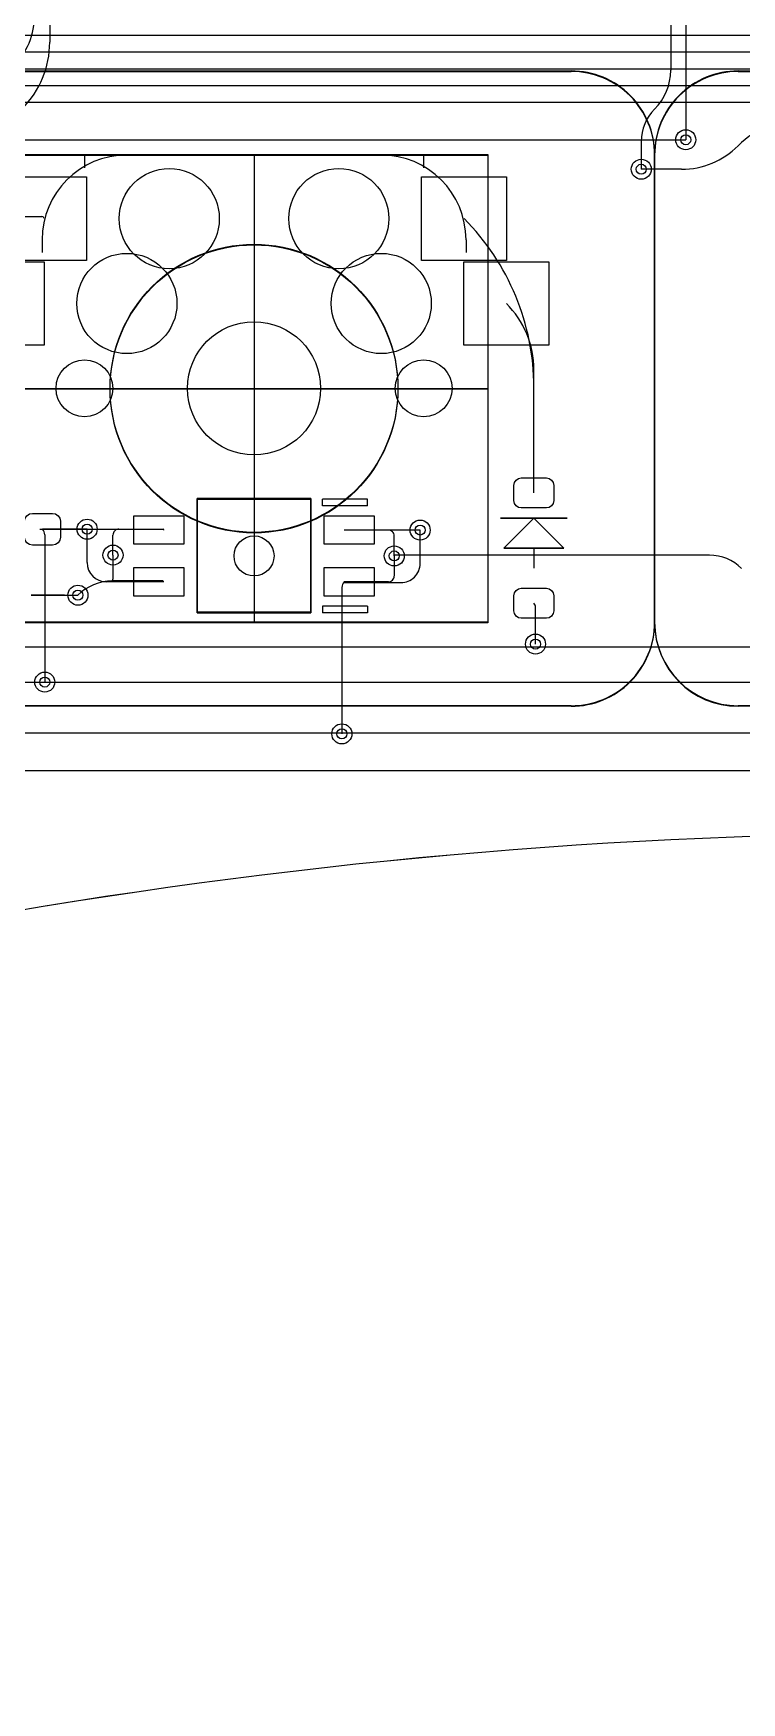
# Model space of a CAD drawing. Header units: millimetres. Extents: x -220 to 263, y -14 to 135.
# Drawn here: x 108.58 to 129.8, y -11.8 to 38.17 of the extents above; entities that cross this region are included whole.
import ezdxf

# ---------------------------------------------------------------- set-up
doc = ezdxf.new("R2010")
doc.units = ezdxf.units.MM
doc.layers.get('0').update_dxf_attribs({"color": 96, "lineweight": 25, "true_color": 0x008000})
for name, color, linetype, lineweight, true_color in [('livello 10', 6, 'Continuous', 25, 0xff00ff), ('livello 11', 30, 'Continuous', 25, 0xff7f00), ('livello 7', 6, 'Continuous', 25, 0xff00ff), ('livello 8', 18, 'Continuous', 25, 0x000000), ('livello 9', 18, 'Continuous', 25, 0x000000)]:
    doc.layers.add(name, color=color, linetype=linetype, lineweight=lineweight, true_color=true_color)

msp = doc.modelspace()

# ---------------------------------------------------------------- linework, layer by layer
msp.add_arc((135.898, -152.987), 167.216, 80.73541, 122.39677)
at = {"layer": 'livello 10', "color": 6, "true_color": 0xff00ff, "flags": 128}
for points in [[(108.192, 34.541), (122.191, 34.541)], [(122.191, 34.541), (122.191, 20.541)], [(122.191, 20.541), (108.192, 20.541)]]:
    msp.add_lwpolyline(points, dxfattribs=at)
at = {"layer": 'livello 10'}
msp.add_arc((135.898, -152.987), 167.216, 80.73541, 122.39677, dxfattribs=at)
at = {"layer": 'livello 11', "color": 250, "true_color": 0x3d3d3d, "flags": 128}
for points in [[(105.81, 37.024), (119.809, 37.024)], [(110.692, 37.024), (124.691, 37.024)], [(129.691, 37.024), (143.69, 37.024)], [(108.192, 34.524), (122.191, 34.524)], [(115.192, 34.524), (115.192, 20.524)], [(122.191, 34.524), (122.191, 20.525)], [(127.191, 20.525), (127.191, 34.524)], [(127.191, 34.524), (127.191, 20.525)], [(108.192, 27.524), (122.191, 27.524)], [(122.191, 20.525), (108.192, 20.525)], [(119.809, 18.025), (105.81, 18.025)], [(124.691, 18.025), (110.692, 18.025)], [(143.69, 18.025), (129.691, 18.025)]]:
    msp.add_lwpolyline(points, dxfattribs=at)
for points in [[(127.191, 34.524, 0.414225), (124.691, 37.024)], [(129.691, 37.024, 0.414214), (127.191, 34.524)], [(124.691, 18.025, 0.414214), (127.191, 20.525)], [(127.191, 20.525, 0.414202), (129.691, 18.025)]]:
    msp.add_lwpolyline(points, format="xyb", dxfattribs=at)
at = {"layer": 'livello 11', "color": 250, "true_color": 0x2f2d31, "flags": 128}
for points in [[(108.192, 34.541), (122.191, 34.541)], [(122.191, 34.541), (122.191, 20.541)], [(113.492, 20.825), (113.492, 24.225)], [(113.492, 24.225), (116.892, 24.225)], [(116.892, 24.225), (113.492, 24.225)], [(113.492, 24.225), (113.492, 20.825)], [(116.892, 24.225), (116.892, 20.825)], [(116.892, 20.825), (116.892, 24.225)], [(122.191, 20.541), (108.192, 20.541)], [(116.892, 20.825), (113.492, 20.825)], [(113.492, 20.825), (116.892, 20.825)]]:
    msp.add_lwpolyline(points, dxfattribs=at)
at = {"layer": 'livello 11', "color": 139, "true_color": 0x174d58, "flags": 128}
msp.add_lwpolyline([(111.382, 34.526, 0.414202), (108.842, 31.986)], format="xyb", dxfattribs=at)
at = {"layer": 'livello 11', "color": 168, "true_color": 0x0d115e, "flags": 128}
for points in [[(119.002, 34.526), (110.112, 34.526)], [(110.112, 34.526), (110.112, 34.145)], [(121.542, 31.986), (121.542, 31.605)], [(124.573, 23.66), (122.573, 23.66)], [(123.573, 23.66), (122.673, 22.76)], [(124.473, 22.76), (123.573, 23.66)], [(122.673, 22.76), (124.473, 22.76)], [(123.573, 22.76), (123.573, 22.16)], [(118.592, 21.024), (117.242, 21.024)], [(117.242, 21.024), (117.242, 20.825)], [(118.592, 21.024), (118.592, 20.825)], [(118.592, 20.825), (117.242, 20.825)]]:
    msp.add_lwpolyline(points, dxfattribs=at)
at = {"layer": 'livello 11', "color": 139, "true_color": 0x174d58, "flags": 128}
for points in [[(111.382, 34.526), (120.272, 34.526)], [(120.272, 34.526), (120.272, 34.145)], [(108.842, 31.986), (108.842, 31.605)], [(118.592, 24.225), (117.242, 24.225)], [(117.242, 24.024), (117.242, 24.225)], [(118.592, 24.024), (117.242, 24.024)], [(118.592, 24.024), (118.592, 24.225)], [(122.573, 23.66), (124.573, 23.66)], [(122.673, 22.76), (123.573, 23.66)], [(123.573, 23.66), (124.473, 22.76)], [(124.473, 22.76), (122.673, 22.76)], [(123.573, 22.76), (123.573, 22.16)]]:
    msp.add_lwpolyline(points, dxfattribs=at)
at = {"layer": 'livello 11', "color": 168, "true_color": 0x0d115e, "flags": 128}
msp.add_lwpolyline([(121.542, 31.986, 0.414202), (119.002, 34.526)], format="xyb", dxfattribs=at)
at = {"layer": 'livello 11', "color": 250, "true_color": 0x2f2d31, "flags": 128}
msp.add_lwpolyline([(162.819, 12.048, 0.183811), (46.307, -11.796)], format="xyb", dxfattribs=at)
at = {"layer": 'livello 11', "color": 250, "true_color": 0x3d3d3d}
msp.add_circle((115.192, 27.524), 4.311, dxfattribs=at)
at = {"layer": 'livello 7', "color": 6, "true_color": 0xff00ff, "flags": 128}
for points in [[(105.81, 37.041), (119.809, 37.041)], [(110.692, 37.041), (124.691, 37.041)], [(129.691, 37.041), (143.69, 37.041)], [(108.192, 34.541), (122.191, 34.541)], [(115.192, 34.541), (115.192, 20.541)], [(122.191, 34.541), (122.191, 20.541)], [(127.191, 20.541), (127.191, 34.541)], [(127.191, 34.541), (127.191, 20.541)], [(108.192, 27.541), (122.191, 27.541)], [(113.492, 20.841), (113.492, 24.241)], [(113.492, 24.241), (116.892, 24.241)], [(116.892, 24.241), (113.492, 24.241)], [(113.492, 24.241), (113.492, 20.841)], [(116.892, 24.241), (116.892, 20.841)], [(116.892, 20.841), (116.892, 24.241)], [(122.191, 20.541), (108.192, 20.541)], [(116.892, 20.841), (113.492, 20.841)], [(113.492, 20.841), (116.892, 20.841)], [(119.809, 18.041), (105.81, 18.041)], [(124.691, 18.041), (110.692, 18.041)], [(143.69, 18.041), (129.691, 18.041)]]:
    msp.add_lwpolyline(points, dxfattribs=at)
for points in [[(127.191, 34.541, 0.414225), (124.691, 37.041)], [(129.691, 37.041, 0.414214), (127.191, 34.541)], [(124.691, 18.041, 0.414214), (127.191, 20.541)], [(127.191, 20.541, 0.414202), (129.691, 18.041)]]:
    msp.add_lwpolyline(points, format="xyb", dxfattribs=at)
at = {"layer": 'livello 7', "color": 6, "true_color": 0xff00ff}
msp.add_circle((115.192, 27.541), 4.311, dxfattribs=at)
at = {"layer": 'livello 8', "color": 163, "true_color": 0x4d7fc4, "flags": 128}
for points in [[(127.673, 64.199), (127.673, 37.062)], [(109.073, 46.466), (109.073, 37.901)], [(128.123, 46.466), (128.123, 34.982)], [(126.791, 34.933), (126.791, 34.099)], [(120.207, 31.371), (120.207, 33.871), (122.757, 33.871), (122.757, 31.371), (120.207, 31.371)], [(106.357, 28.831), (106.357, 31.331), (108.907, 31.331), (108.907, 28.831), (106.357, 28.831)], [(123.573, 24.41), (123.573, 27.572)], [(123.948, 24.86), (124.034, 24.843), (124.107, 24.794), (124.156, 24.721), (124.173, 24.635), (124.173, 24.185), (124.156, 24.099), (124.107, 24.026), (124.034, 23.977), (123.948, 23.96), (123.198, 23.96), (123.112, 23.977), (123.039, 24.026), (122.99, 24.099), (122.973, 24.185), (122.973, 24.635), (122.99, 24.721), (123.039, 24.794), (123.112, 24.843), (123.198, 24.86), (123.948, 24.86)], [(109.392, 23.087), (109.374, 22.996), (109.322, 22.919), (109.245, 22.868), (109.154, 22.85), (108.554, 22.85), (108.463, 22.868), (108.386, 22.919), (108.335, 22.996), (108.317, 23.087), (108.317, 23.562), (108.335, 23.653), (108.386, 23.73), (108.463, 23.781), (108.554, 23.8), (109.154, 23.8), (109.245, 23.781), (109.322, 23.73), (109.374, 23.653), (109.392, 23.562), (109.392, 23.087)], [(113.092, 23.725), (113.092, 22.874), (111.592, 22.874), (111.592, 23.725), (113.092, 23.725)], [(118.792, 23.725), (118.792, 22.874), (117.292, 22.874), (117.292, 23.725), (118.792, 23.725)], [(108.773, 23.325), (108.854, 23.325)], [(110.192, 23.325), (108.854, 23.325)], [(108.923, 23.16), (108.923, 18.749)], [(110.192, 23.325), (112.467, 23.325)], [(119.217, 23.3), (117.892, 23.3)], [(119.392, 22.525), (119.392, 23.124)], [(120.167, 22.3), (120.167, 23.3)], [(110.967, 22.55), (110.967, 21.832)], [(113.092, 22.175), (113.092, 21.325), (111.592, 21.325), (111.592, 22.175), (113.092, 22.175)], [(118.792, 22.175), (118.792, 21.325), (117.292, 21.325), (117.292, 22.175), (118.792, 22.175)], [(112.467, 21.775), (110.943, 21.775)], [(117.823, 21.582), (117.823, 17.199)], [(117.867, 21.725), (119.592, 21.725)], [(123.948, 21.56), (124.034, 21.543), (124.107, 21.494), (124.156, 21.421), (124.173, 21.335), (124.173, 20.885), (124.156, 20.799), (124.107, 20.726), (124.034, 20.677), (123.948, 20.66), (123.198, 20.66), (123.112, 20.677), (123.039, 20.726), (122.99, 20.799), (122.973, 20.885), (122.973, 21.335), (122.99, 21.421), (123.039, 21.494), (123.112, 21.543), (123.198, 21.56), (123.948, 21.56)], [(123.623, 19.887), (123.623, 20.99)]]:
    msp.add_lwpolyline(points, dxfattribs=at)
for points in [[(106.391, 36.499, 0.414214), (108.623, 38.731)], [(106.272, 35.1, 0.414214), (109.073, 37.901)], [(127.191, 35.899, 0.198909), (127.673, 37.062)], [(127.191, 35.899, 0.198913), (126.791, 34.933)], [(123.573, 27.572, 0.198912), (121.482, 32.621)], [(108.923, 23.16, 0.198868), (108.854, 23.324)], [(112.492, 23.3, 0.414214), (112.467, 23.324)], [(119.392, 23.125, 0.414214), (119.217, 23.299)], [(119.592, 21.725, 0.414214), (120.167, 22.3)], [(110.943, 21.775, 0.198922), (109.917, 21.349)], [(110.943, 21.774, 0.199022), (110.967, 21.832)], [(117.892, 21.749, 0.198992), (117.823, 21.582)], [(123.622, 20.99, 0.198911), (123.573, 21.11)]]:
    msp.add_lwpolyline(points, format="xyb", dxfattribs=at)
at = {"layer": 'livello 8', "color": 254, "true_color": 0xd0d2cd, "flags": 128}
for points in [[(113.492, 20.825), (113.492, 24.225)], [(113.492, 24.225), (116.892, 24.225)], [(116.892, 24.225), (113.492, 24.225)], [(113.492, 24.225), (113.492, 20.825)], [(116.892, 24.225), (116.892, 20.825)], [(116.892, 20.825), (116.892, 24.225)], [(116.892, 20.825), (113.492, 20.825)], [(113.492, 20.825), (116.892, 20.825)]]:
    msp.add_lwpolyline(points, dxfattribs=at)
at = {"layer": 'livello 8', "color": 7, "true_color": 0xececec}
for centre in [(128.123, 34.982), (126.791, 34.099), (110.192, 23.325), (120.167, 23.3), (110.967, 22.55), (119.392, 22.525), (109.917, 21.35), (123.623, 19.887), (108.923, 18.749), (117.823, 17.199)]:
    msp.add_circle(centre, 0.3, dxfattribs=at)
at = {"layer": 'livello 8', "color": 7}
for centre, radius in [((128.123, 34.982), 0.15), ((112.652, 32.621), 1.5), ((117.732, 32.621), 1.5), ((126.791, 34.099), 0.15), ((111.382, 30.081), 1.5), ((119.002, 30.081), 1.5), ((115.192, 27.541), 1.994), ((115.192, 27.541), 1.994), ((110.112, 27.541), 0.851), ((110.112, 27.541), 0.851), ((120.272, 27.541), 0.851), ((120.272, 27.541), 0.851), ((110.192, 23.325), 0.15), ((120.167, 23.3), 0.15), ((110.967, 22.55), 0.15), ((119.392, 22.525), 0.15), ((109.917, 21.35), 0.15), ((123.623, 19.887), 0.15), ((108.923, 18.749), 0.15), ((117.823, 17.199), 0.15)]:
    msp.add_circle(centre, radius, dxfattribs=at)
at = {"layer": 'livello 8', "color": 163, "true_color": 0x4d7fc4}
msp.add_circle((115.192, 22.525), 0.599, dxfattribs=at)
at = {"layer": 'livello 9', "color": 22, "true_color": 0xc83434, "flags": 128}
for points in [[(154.273, 38.099), (70.273, 38.099)], [(158.273, 37.599), (70.144, 37.599)], [(156.523, 37.099), (70.394, 37.099)], [(154.773, 36.599), (70.644, 36.599)], [(155.773, 36.099), (70.626, 36.099)], [(107.842, 34.982), (128.123, 34.982)], [(128.001, 34.099), (126.791, 34.099)], [(110.177, 33.871), (110.177, 31.371), (107.627, 31.371), (107.627, 33.871), (110.177, 33.871)], [(106.542, 32.682), (108.84, 32.682)], [(124.027, 31.331), (124.027, 28.831), (121.477, 28.831), (121.477, 31.331), (124.027, 31.331)], [(123.573, 24.41), (123.573, 28.098)], [(123.948, 24.86), (124.034, 24.843), (124.107, 24.794), (124.156, 24.721), (124.173, 24.635), (124.173, 24.185), (124.156, 24.099), (124.107, 24.026), (124.034, 23.977), (123.948, 23.96), (123.198, 23.96), (123.112, 23.977), (123.039, 24.026), (122.99, 24.099), (122.973, 24.185), (122.973, 24.635), (122.99, 24.721), (123.039, 24.794), (123.112, 24.843), (123.198, 24.86), (123.948, 24.86)], [(109.392, 23.087), (109.374, 22.996), (109.322, 22.919), (109.245, 22.868), (109.154, 22.85), (108.554, 22.85), (108.463, 22.868), (108.386, 22.919), (108.335, 22.996), (108.317, 23.087), (108.317, 23.562), (108.335, 23.653), (108.386, 23.73), (108.463, 23.781), (108.554, 23.8), (109.154, 23.8), (109.245, 23.781), (109.322, 23.73), (109.374, 23.653), (109.392, 23.562), (109.392, 23.087)], [(113.092, 23.725), (113.092, 22.874), (111.592, 22.874), (111.592, 23.725), (113.092, 23.725)], [(118.792, 23.725), (118.792, 22.874), (117.292, 22.874), (117.292, 23.725), (118.792, 23.725)], [(108.854, 23.325), (110.192, 23.325)], [(110.192, 22.325), (110.192, 23.325)], [(110.967, 22.55), (110.967, 23.15)], [(111.142, 23.325), (112.467, 23.325)], [(120.167, 23.3), (117.892, 23.3)], [(128.832, 22.55), (119.392, 22.55)], [(119.392, 22.55), (119.392, 22.525)], [(119.392, 22.525), (119.392, 21.925)], [(113.092, 22.175), (113.092, 21.325), (111.592, 21.325), (111.592, 22.175), (113.092, 22.175)], [(118.792, 22.175), (118.792, 21.325), (117.292, 21.325), (117.292, 22.175), (118.792, 22.175)], [(112.492, 21.749), (110.767, 21.749)], [(119.217, 21.749), (117.892, 21.749)], [(123.948, 21.56), (124.034, 21.543), (124.107, 21.494), (124.156, 21.421), (124.173, 21.335), (124.173, 20.885), (124.156, 20.799), (124.107, 20.726), (124.034, 20.677), (123.948, 20.66), (123.198, 20.66), (123.112, 20.677), (123.039, 20.726), (122.99, 20.799), (122.973, 20.885), (122.973, 21.335), (122.99, 21.421), (123.039, 21.494), (123.112, 21.543), (123.198, 21.56), (123.948, 21.56)], [(108.517, 21.352), (109.911, 21.352)], [(109.514, 21.352), (108.517, 21.352)], [(109.517, 21.35), (109.514, 21.352)], [(123.623, 19.887), (123.623, 20.99)], [(147.523, 19.799), (100.923, 19.799)], [(101.033, 18.749), (108.923, 18.749)], [(108.923, 18.749), (132.601, 18.749)], [(131.023, 17.219), (100.523, 17.219)], [(106.191, 16.099), (146.759, 16.099)]]:
    msp.add_lwpolyline(points, dxfattribs=at)
for points in [[(131.735, 35.646, 0.198913), (129.691, 34.799)], [(128.001, 34.099, 0.198911), (129.691, 34.799)], [(108.902, 32.621, 0.414214), (108.84, 32.682)], [(123.573, 28.098, 0.198909), (122.752, 30.081)], [(111.142, 23.325, 0.414214), (110.967, 23.15)], [(129.798, 22.149, 0.198913), (128.832, 22.549)], [(110.192, 22.324, 0.414163), (110.767, 21.75)], [(119.217, 21.749, 0.414214), (119.392, 21.924)], [(109.917, 21.35, 0.196489), (109.911, 21.352)], [(123.622, 20.99, 0.198911), (123.573, 21.11)]]:
    msp.add_lwpolyline(points, format="xyb", dxfattribs=at)
at = {"layer": 'livello 9', "color": 254, "true_color": 0xd0d2cd, "flags": 128}
for points in [[(113.492, 20.825), (113.492, 24.225)], [(113.492, 24.225), (116.892, 24.225)], [(116.892, 24.225), (113.492, 24.225)], [(113.492, 24.225), (113.492, 20.825)], [(116.892, 24.225), (116.892, 20.825)], [(116.892, 20.825), (116.892, 24.225)], [(116.892, 20.825), (113.492, 20.825)], [(113.492, 20.825), (116.892, 20.825)]]:
    msp.add_lwpolyline(points, dxfattribs=at)
at = {"layer": 'livello 9', "color": 7, "true_color": 0xececec}
for centre in [(128.123, 34.982), (126.791, 34.099), (110.192, 23.325), (120.167, 23.3), (110.967, 22.55), (119.392, 22.525), (109.917, 21.35), (123.623, 19.887), (108.923, 18.749), (117.823, 17.199)]:
    msp.add_circle(centre, 0.3, dxfattribs=at)
at = {"layer": 'livello 9', "color": 7}
for centre, radius in [((128.123, 34.982), 0.15), ((112.652, 32.621), 1.5), ((117.732, 32.621), 1.5), ((126.791, 34.099), 0.15), ((111.382, 30.081), 1.5), ((119.002, 30.081), 1.5), ((115.192, 27.541), 1.994), ((115.192, 27.541), 1.994), ((110.112, 27.541), 0.851), ((110.112, 27.541), 0.851), ((120.272, 27.541), 0.851), ((120.272, 27.541), 0.851), ((110.192, 23.325), 0.15), ((120.167, 23.3), 0.15), ((110.967, 22.55), 0.15), ((119.392, 22.525), 0.15), ((109.917, 21.35), 0.15), ((123.623, 19.887), 0.15), ((108.923, 18.749), 0.15), ((117.823, 17.199), 0.15)]:
    msp.add_circle(centre, radius, dxfattribs=at)
at = {"layer": 'livello 9', "color": 22, "true_color": 0xc83434}
msp.add_circle((115.192, 22.525), 0.599, dxfattribs=at)

doc.saveas('drawing.dxf')
